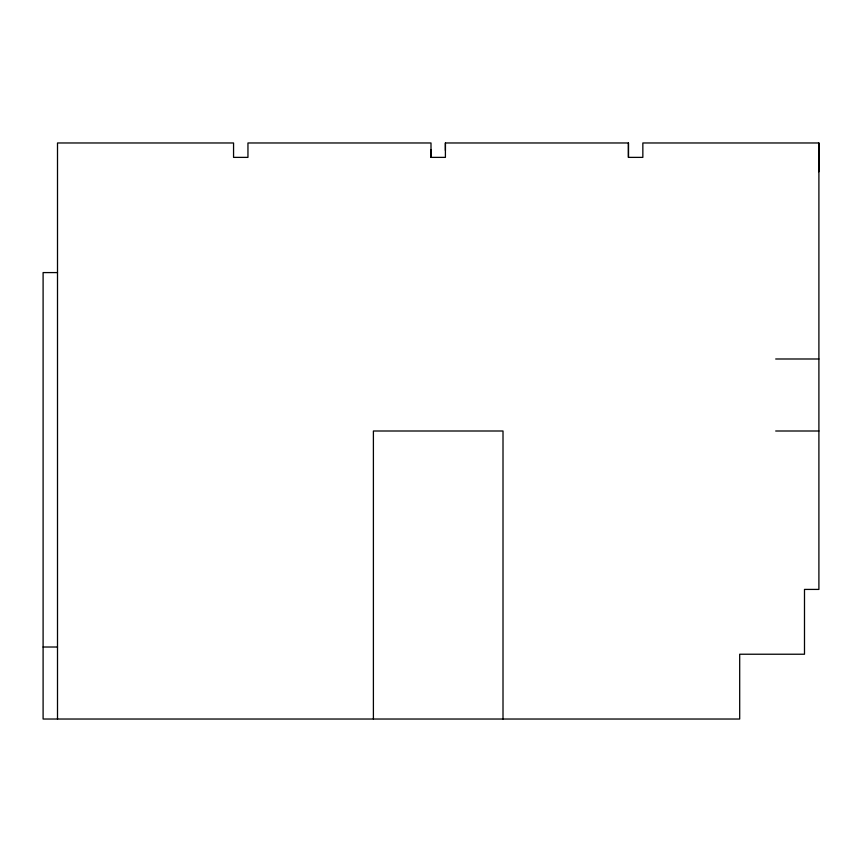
<?xml version="1.0" encoding="UTF-8"?>
<svg xmlns="http://www.w3.org/2000/svg" width="862" height="862" viewBox="0 0 862 862"><rect width="100%" height="100%" fill="white"/><g stroke="black" fill="none" stroke-linecap="round" stroke-linejoin="round"><path stroke-width="1.29" d="M57.506 272.586L43.1 272.586L43.1 719.027L739.693 719.027L739.693 654.226L804.494 654.226L804.494 589.414L818.9 589.414L818.9 142.973L642.847 142.973L642.847 157.38L628.441 157.38L628.441 142.973L445.406 142.973L445.406 157.38L431 157.38L431 149.772M445.406 150.451L445.406 142.973M628.441 157.38L628.441 142.973M775.692 358.991L818.9 358.991M775.692 431L818.9 431M43.1 647.017L57.506 647.017M818.825 142.973L818.835 171.775M503.009 719.027L503.009 431L373.397 431L373.397 719.027M431 157.38L431 142.973L247.954 142.973L247.954 157.38L233.559 157.38L233.559 142.973L57.506 142.973L57.506 719.027"/></g></svg>
